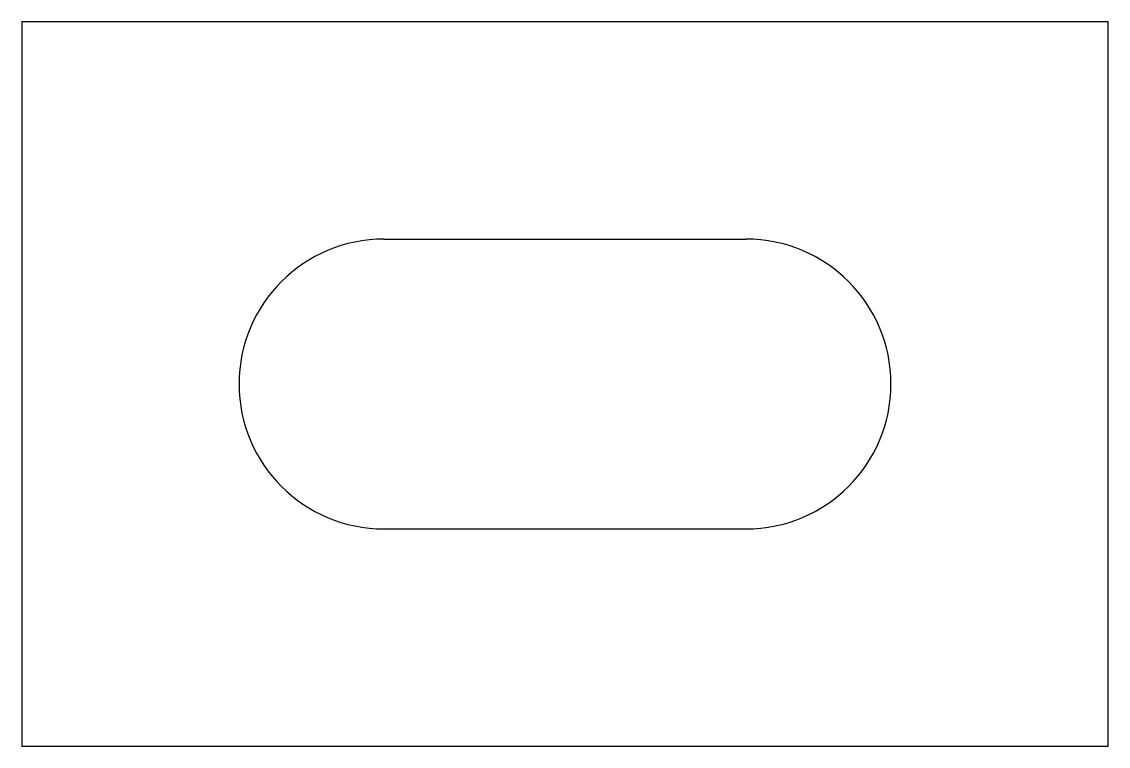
# Model space of a CAD drawing. Header units: metres. Extents: x 57.1 to 132.1, y 100.5 to 150.5.
import ezdxf

# ---------------------------------------------------------------- set-up
doc = ezdxf.new("R2010")
doc.units = ezdxf.units.M

msp = doc.modelspace()

# ---------------------------------------------------------------- linework, layer by layer
for p, q in [((132.090457, 150.508926), (57.090457, 150.508926)), ((57.090457, 150.508926), (57.090457, 100.508926)), ((132.090457, 100.508926), (132.090457, 150.508926)), ((82.090457, 135.508926), (107.090457, 135.508926)), ((82.090457, 115.508926), (107.090457, 115.508926)), ((57.090457, 100.508926), (132.090457, 100.508926))]:
    msp.add_line(p, q)
for centre, start, end in [((82.090457, 125.508926), 90, 270), ((107.090457, 125.508926), 270, 90)]:
    msp.add_arc(centre, 10, start, end)

doc.saveas('drawing.dxf')
